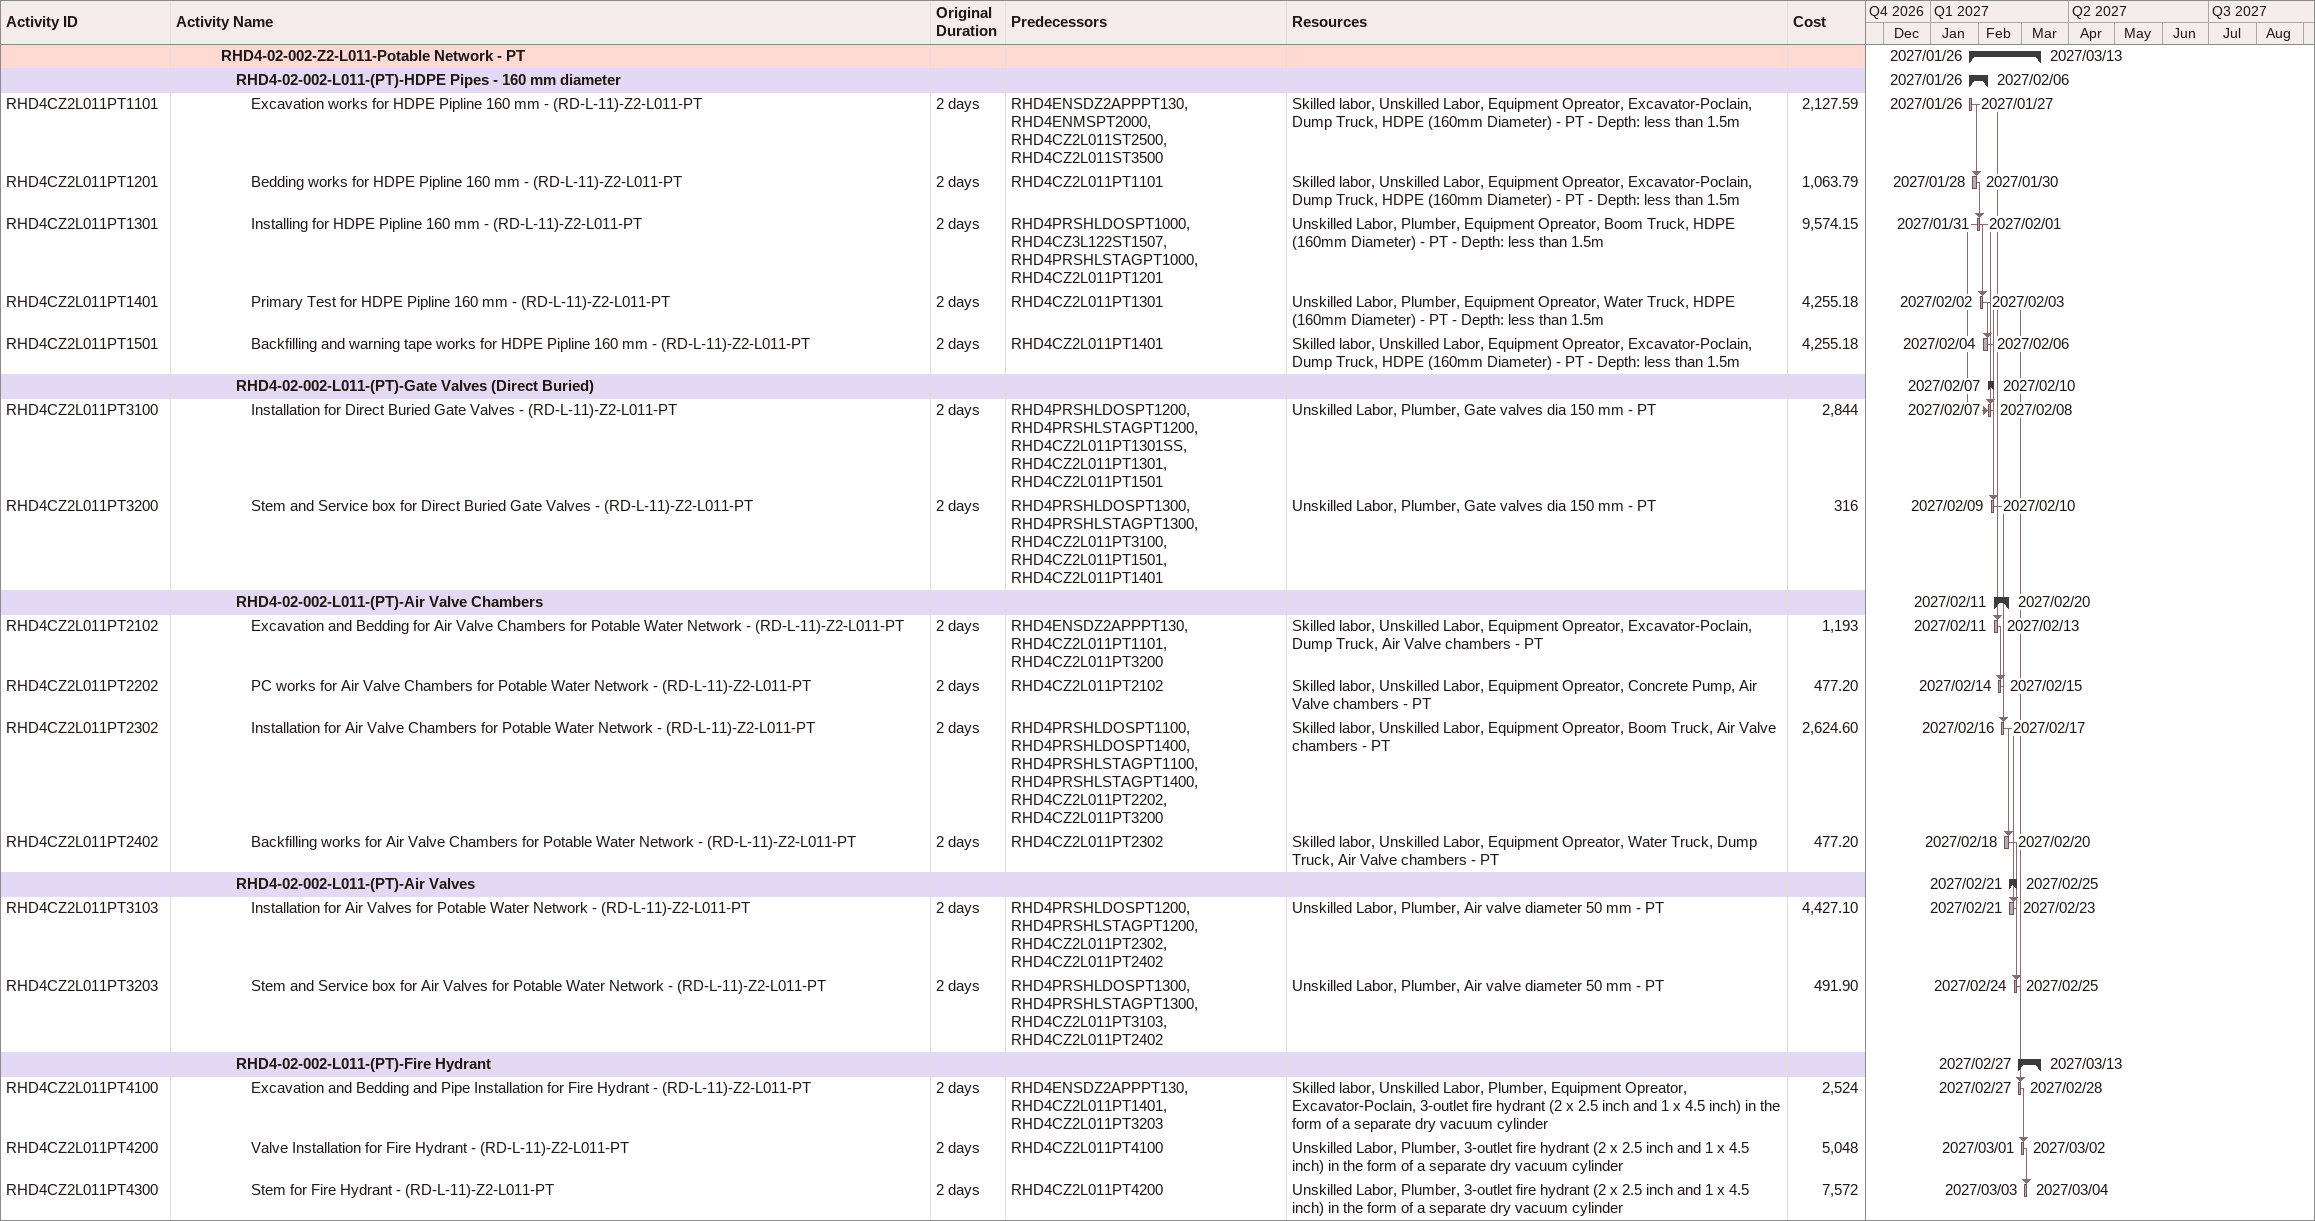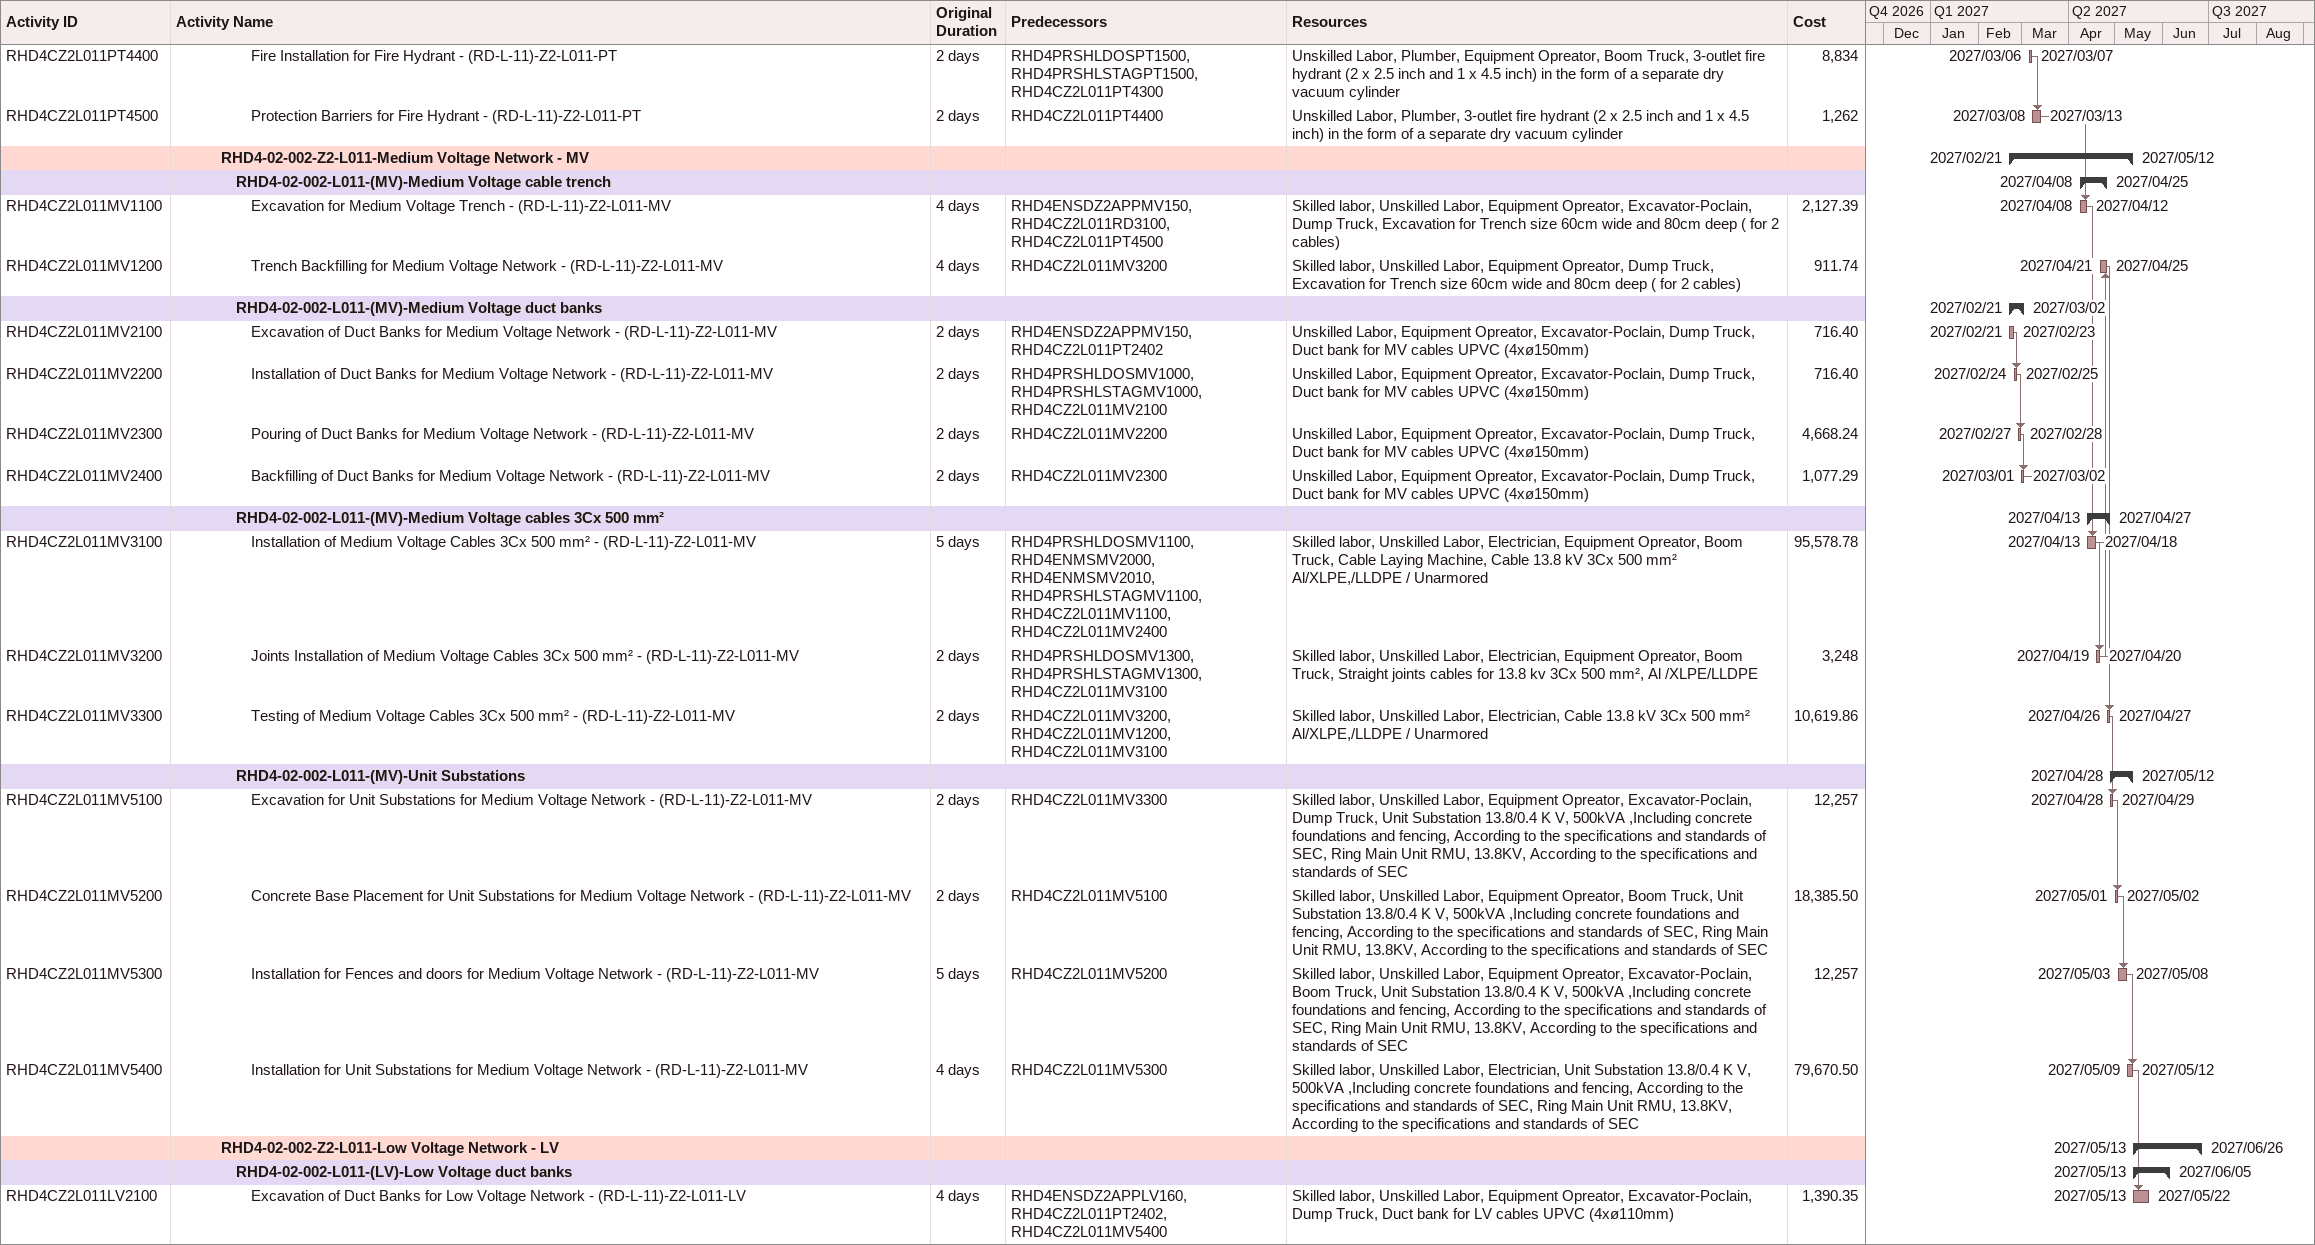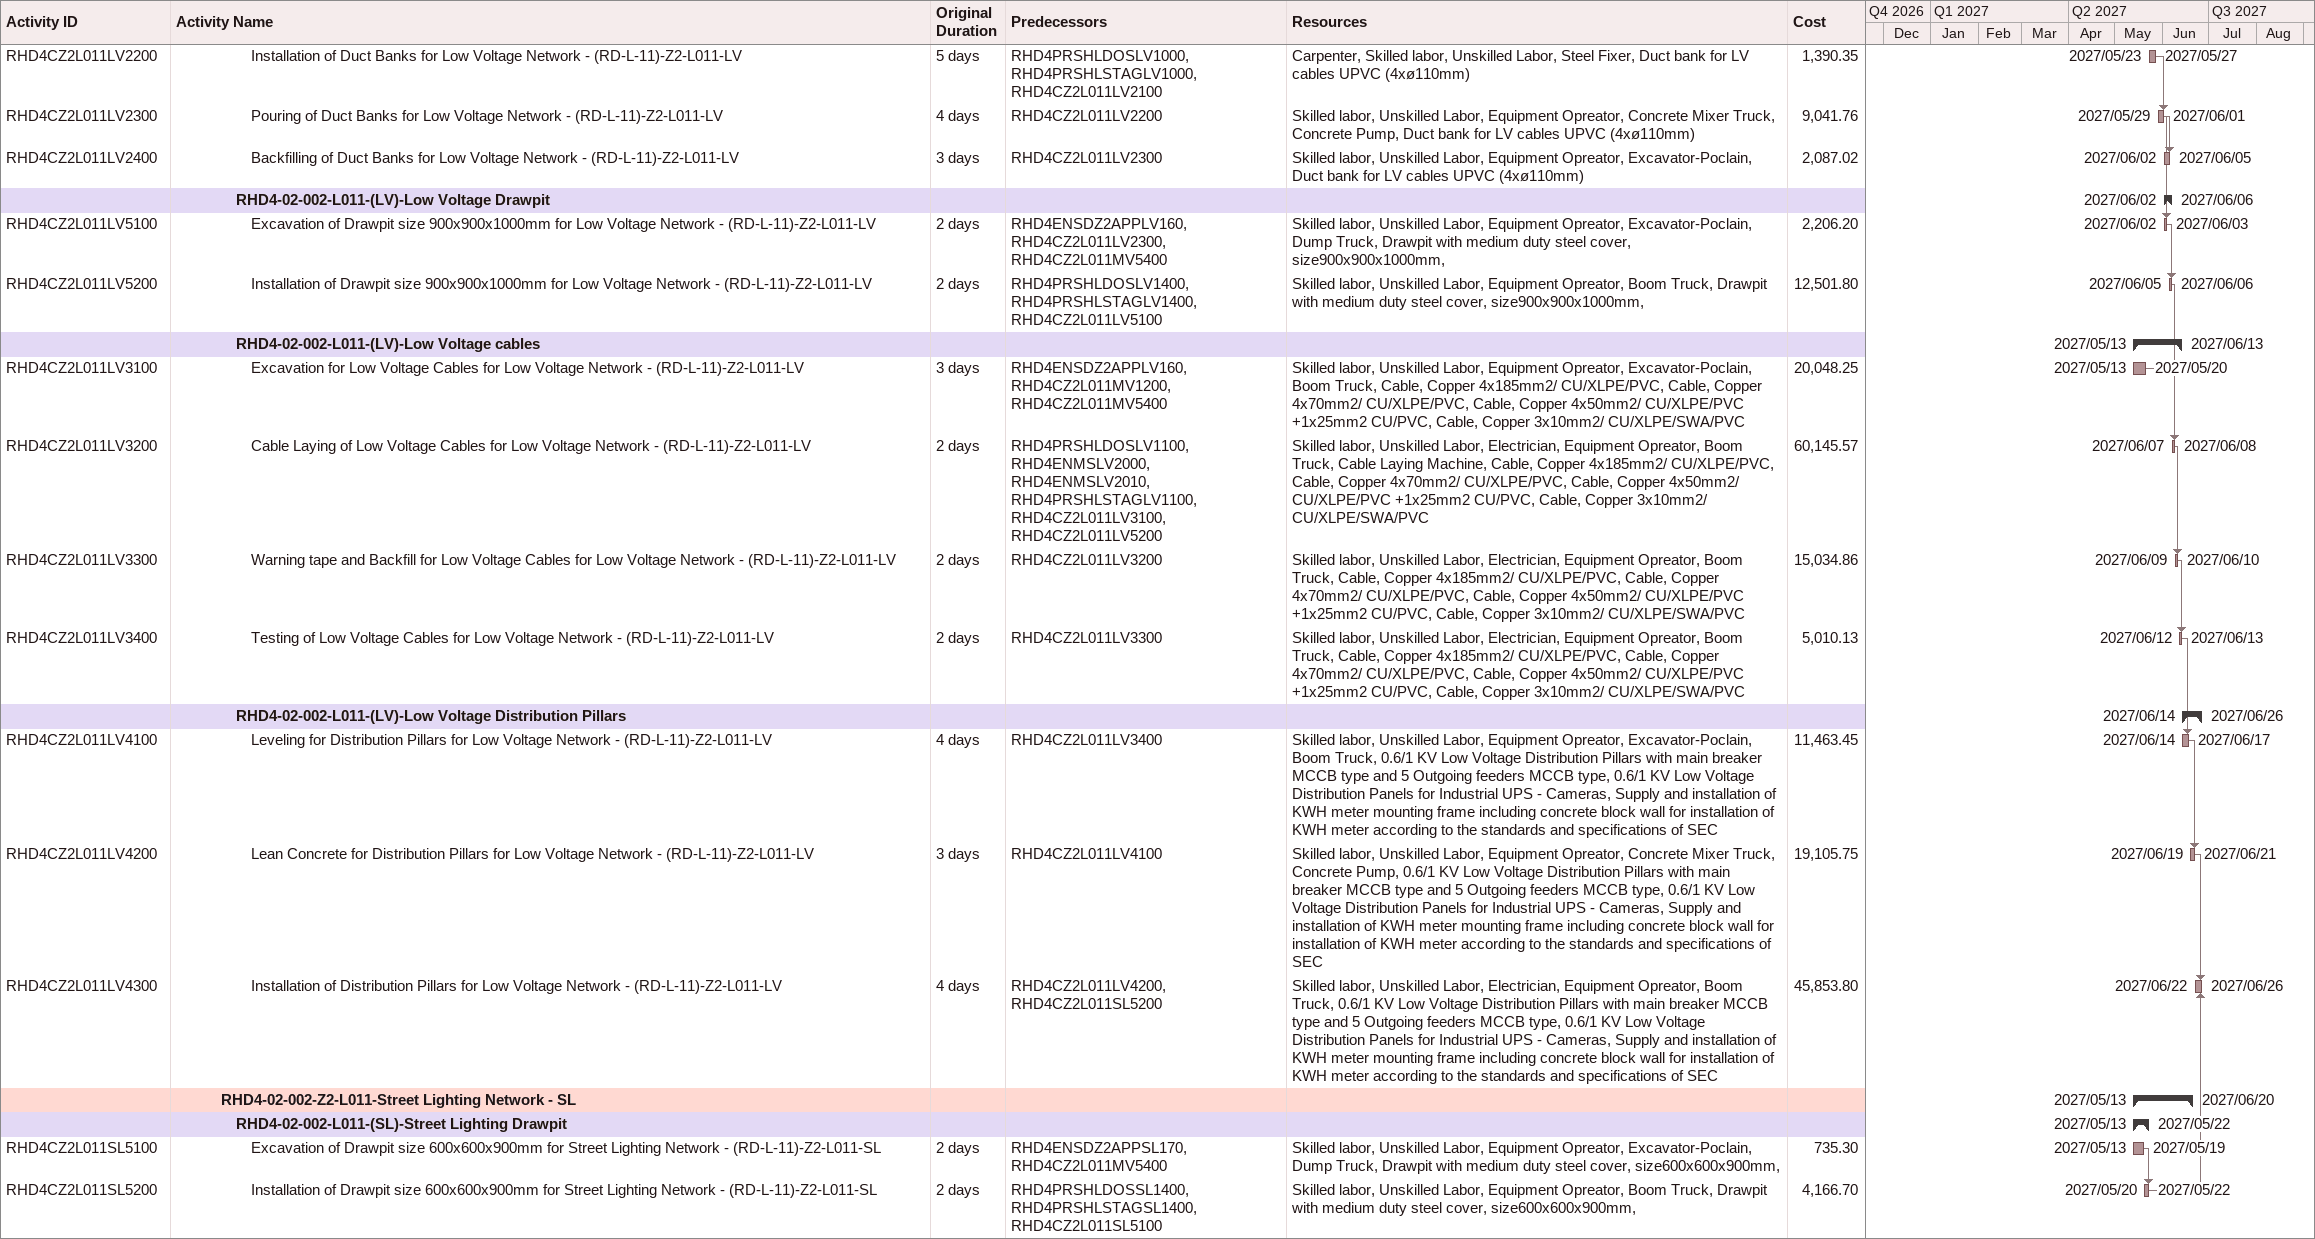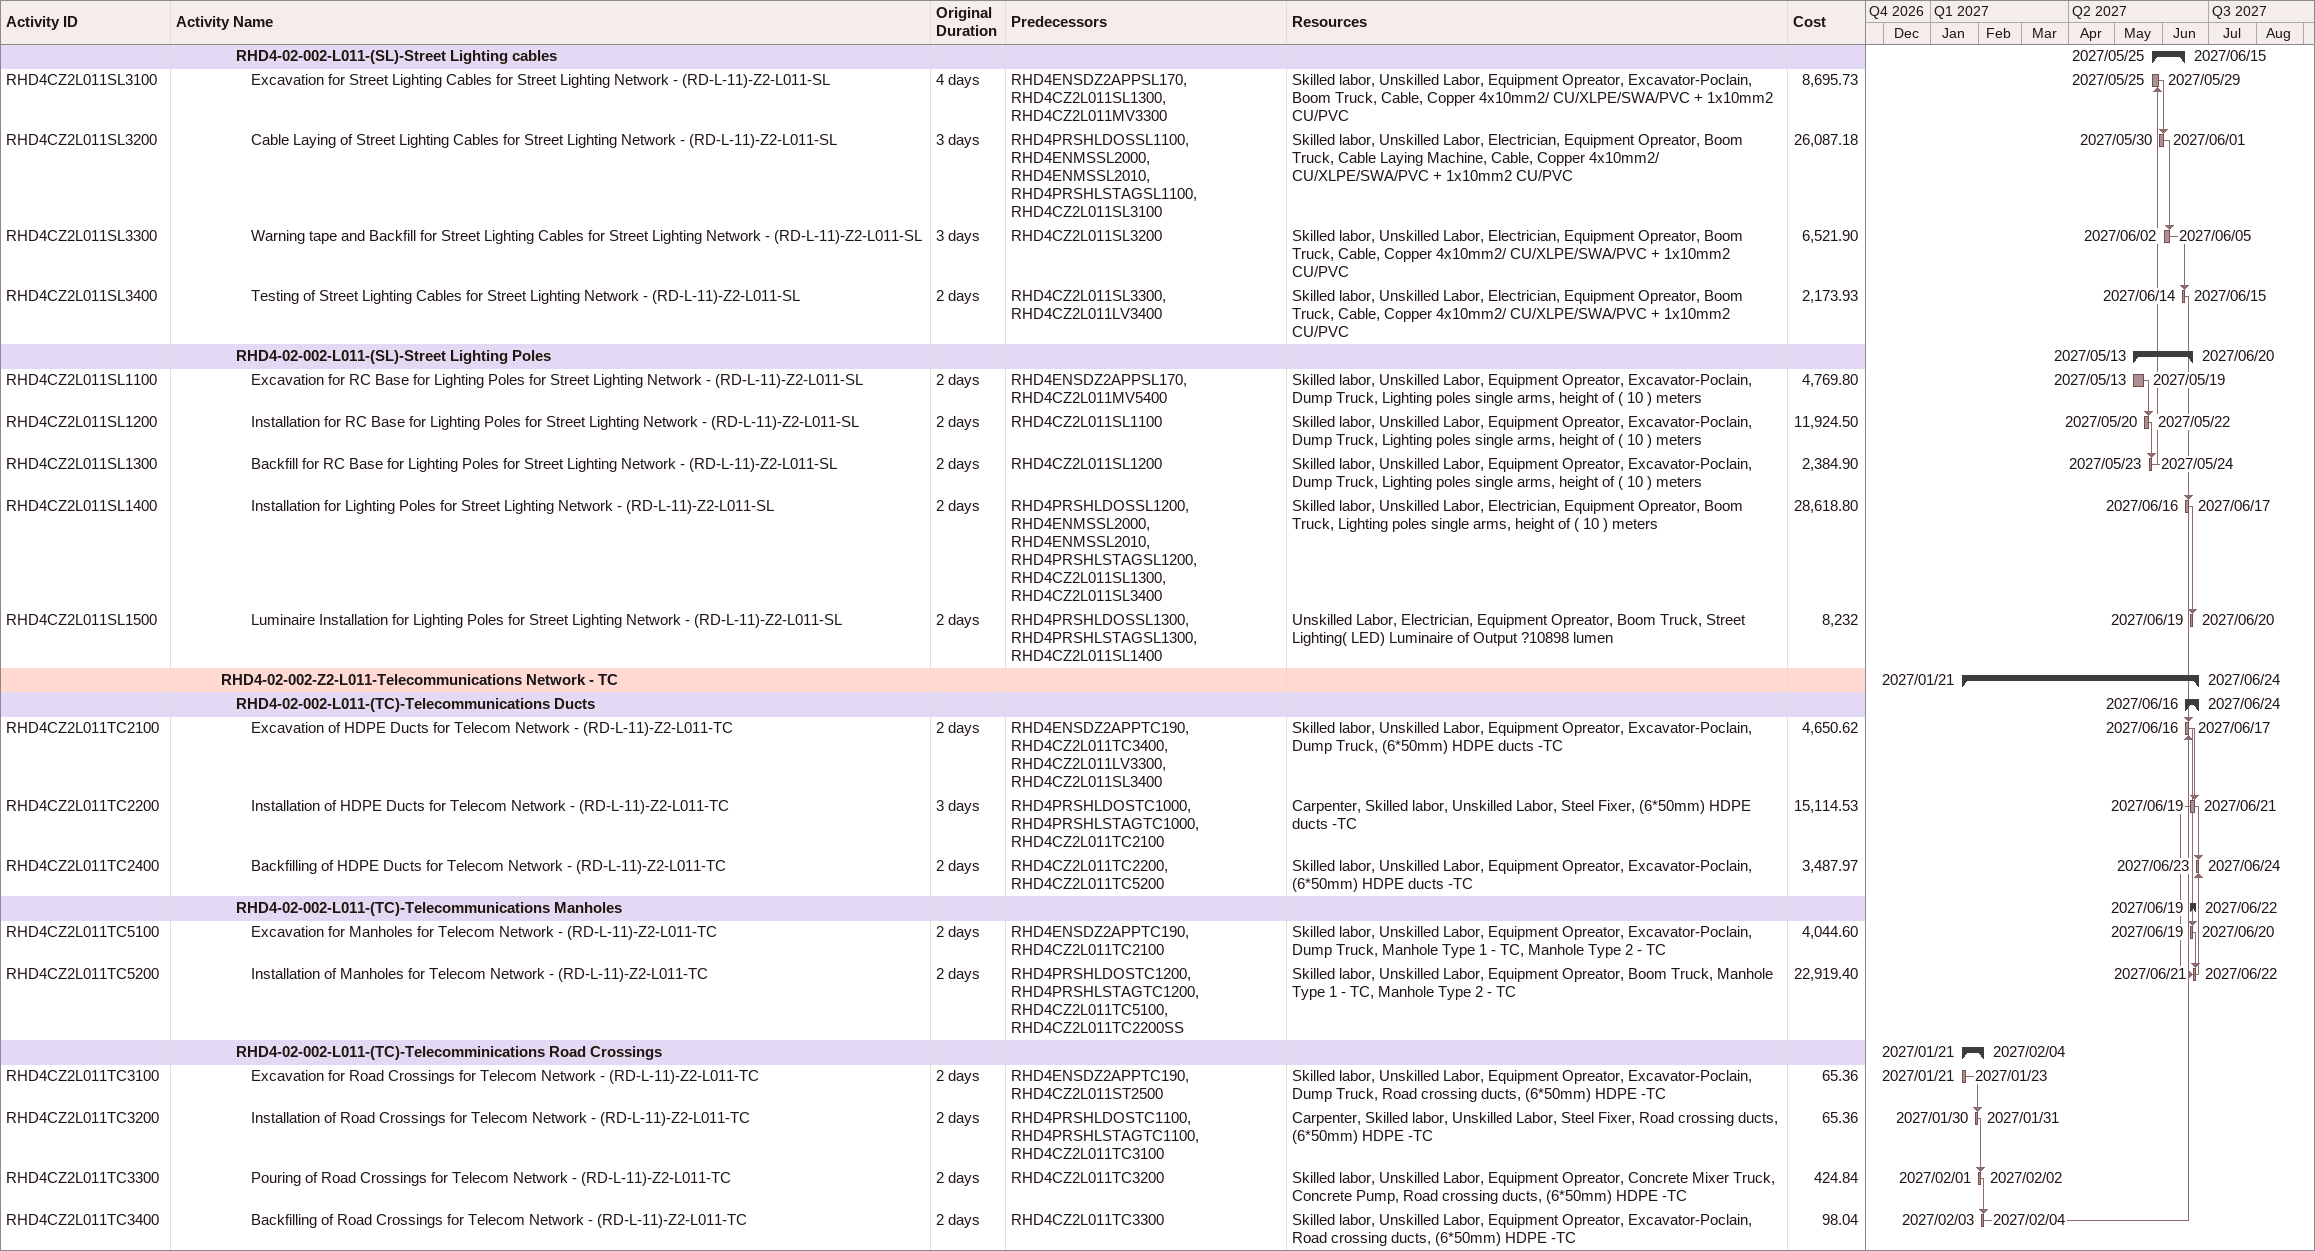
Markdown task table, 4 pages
| ID | Level | Task | Original duration | Start | Finish | Predecessors | Resources | Cost |
|---|---|---|---|---|---|---|---|---|
|  | 4 | **RHD4-02-002-Z2-L011-Potable Network - PT** |  | 2027-01-26 | 2027-03-13 |  |  |  |
|  | 5 | **RHD4-02-002-L011-(PT)-HDPE Pipes - 160 mm diameter** |  | 2027-01-26 | 2027-02-06 |  |  |  |
| RHD4CZ2L011PT1101 | 6 | Excavation works for HDPE Pipline 160 mm - (RD-L-11)-Z2-L011-PT | 2d | 2027-01-26 | 2027-01-27 | RHD4ENSDZ2APPPT130, RHD4ENMSPT2000, RHD4CZ2L011ST2500, RHD4CZ2L011ST3500 | Skilled labor, Unskilled Labor, Equipment Opreator, Excavator-Poclain, Dump Truck, HDPE (160mm Diameter) - PT - Depth: less than 1.5m | 2127.59 |
| RHD4CZ2L011PT1201 | 6 | Bedding works for HDPE Pipline 160 mm - (RD-L-11)-Z2-L011-PT | 2d | 2027-01-28 | 2027-01-30 | RHD4CZ2L011PT1101 | Skilled labor, Unskilled Labor, Equipment Opreator, Excavator-Poclain, Dump Truck, HDPE (160mm Diameter) - PT - Depth: less than 1.5m | 1063.79 |
| RHD4CZ2L011PT1301 | 6 | Installing for HDPE Pipline 160 mm - (RD-L-11)-Z2-L011-PT | 2d | 2027-01-31 | 2027-02-01 | RHD4PRSHLDOSPT1000, RHD4CZ3L122ST1507, RHD4PRSHLSTAGPT1000, RHD4CZ2L011PT1201 | Unskilled Labor, Plumber, Equipment Opreator, Boom Truck, HDPE (160mm Diameter) - PT - Depth: less than 1.5m | 9574.15 |
| RHD4CZ2L011PT1401 | 6 | Primary Test for HDPE Pipline 160 mm - (RD-L-11)-Z2-L011-PT | 2d | 2027-02-02 | 2027-02-03 | RHD4CZ2L011PT1301 | Unskilled Labor, Plumber, Equipment Opreator, Water Truck, HDPE (160mm Diameter) - PT - Depth: less than 1.5m | 4255.18 |
| RHD4CZ2L011PT1501 | 6 | Backfilling and warning tape works for HDPE Pipline 160 mm - (RD-L-11)-Z2-L011-PT | 2d | 2027-02-04 | 2027-02-06 | RHD4CZ2L011PT1401 | Skilled labor, Unskilled Labor, Equipment Opreator, Excavator-Poclain, Dump Truck, HDPE (160mm Diameter) - PT - Depth: less than 1.5m | 4255.18 |
|  | 5 | **RHD4-02-002-L011-(PT)-Gate Valves (Direct Buried)** |  | 2027-02-07 | 2027-02-10 |  |  |  |
| RHD4CZ2L011PT3100 | 6 | Installation for Direct Buried Gate Valves - (RD-L-11)-Z2-L011-PT | 2d | 2027-02-07 | 2027-02-08 | RHD4PRSHLDOSPT1200, RHD4PRSHLSTAGPT1200, RHD4CZ2L011PT1301SS, RHD4CZ2L011PT1301, RHD4CZ2L011PT1501 | Unskilled Labor, Plumber, Gate valves dia 150 mm - PT | 2844 |
| RHD4CZ2L011PT3200 | 6 | Stem and Service box for Direct Buried Gate Valves - (RD-L-11)-Z2-L011-PT | 2d | 2027-02-09 | 2027-02-10 | RHD4PRSHLDOSPT1300, RHD4PRSHLSTAGPT1300, RHD4CZ2L011PT3100, RHD4CZ2L011PT1501, RHD4CZ2L011PT1401 | Unskilled Labor, Plumber, Gate valves dia 150 mm - PT | 316 |
|  | 5 | **RHD4-02-002-L011-(PT)-Air Valve Chambers** |  | 2027-02-11 | 2027-02-20 |  |  |  |
| RHD4CZ2L011PT2102 | 6 | Excavation and Bedding for Air Valve Chambers for Potable Water Network - (RD-L-11)-Z2-L011-PT | 2d | 2027-02-11 | 2027-02-13 | RHD4ENSDZ2APPPT130, RHD4CZ2L011PT1101, RHD4CZ2L011PT3200 | Skilled labor, Unskilled Labor, Equipment Opreator, Excavator-Poclain, Dump Truck, Air Valve chambers - PT | 1193 |
| RHD4CZ2L011PT2202 | 6 | PC works for Air Valve Chambers for Potable Water Network - (RD-L-11)-Z2-L011-PT | 2d | 2027-02-14 | 2027-02-15 | RHD4CZ2L011PT2102 | Skilled labor, Unskilled Labor, Equipment Opreator, Concrete Pump, Air Valve chambers - PT | 477.20 |
| RHD4CZ2L011PT2302 | 6 | Installation for Air Valve Chambers for Potable Water Network - (RD-L-11)-Z2-L011-PT | 2d | 2027-02-16 | 2027-02-17 | RHD4PRSHLDOSPT1100, RHD4PRSHLDOSPT1400, RHD4PRSHLSTAGPT1100, RHD4PRSHLSTAGPT1400, RHD4CZ2L011PT2202, RHD4CZ2L011PT3200 | Skilled labor, Unskilled Labor, Equipment Opreator, Boom Truck, Air Valve chambers - PT | 2624.60 |
| RHD4CZ2L011PT2402 | 6 | Backfilling works for Air Valve Chambers for Potable Water Network - (RD-L-11)-Z2-L011-PT | 2d | 2027-02-18 | 2027-02-20 | RHD4CZ2L011PT2302 | Skilled labor, Unskilled Labor, Equipment Opreator, Water Truck, Dump Truck, Air Valve chambers - PT | 477.20 |
|  | 5 | **RHD4-02-002-L011-(PT)-Air Valves** |  | 2027-02-21 | 2027-02-25 |  |  |  |
| RHD4CZ2L011PT3103 | 6 | Installation for Air Valves for Potable Water Network - (RD-L-11)-Z2-L011-PT | 2d | 2027-02-21 | 2027-02-23 | RHD4PRSHLDOSPT1200, RHD4PRSHLSTAGPT1200, RHD4CZ2L011PT2302, RHD4CZ2L011PT2402 | Unskilled Labor, Plumber, Air valve diameter 50 mm - PT | 4427.10 |
| RHD4CZ2L011PT3203 | 6 | Stem and Service box for Air Valves for Potable Water Network - (RD-L-11)-Z2-L011-PT | 2d | 2027-02-24 | 2027-02-25 | RHD4PRSHLDOSPT1300, RHD4PRSHLSTAGPT1300, RHD4CZ2L011PT3103, RHD4CZ2L011PT2402 | Unskilled Labor, Plumber, Air valve diameter 50 mm - PT | 491.90 |
|  | 5 | **RHD4-02-002-L011-(PT)-Fire Hydrant** |  | 2027-02-27 | 2027-03-13 |  |  |  |
| RHD4CZ2L011PT4100 | 6 | Excavation and Bedding and Pipe Installation for Fire Hydrant - (RD-L-11)-Z2-L011-PT | 2d | 2027-02-27 | 2027-02-28 | RHD4ENSDZ2APPPT130, RHD4CZ2L011PT1401, RHD4CZ2L011PT3203 | Skilled labor, Unskilled Labor, Plumber, Equipment Opreator, Excavator-Poclain, 3-outlet fire hydrant (2 x 2.5 inch and 1 x 4.5 inch) in the form of a separate dry vacuum cylinder | 2524 |
| RHD4CZ2L011PT4200 | 6 | Valve Installation for Fire Hydrant - (RD-L-11)-Z2-L011-PT | 2d | 2027-03-01 | 2027-03-02 | RHD4CZ2L011PT4100 | Unskilled Labor, Plumber, 3-outlet fire hydrant (2 x 2.5 inch and 1 x 4.5 inch) in the form of a separate dry vacuum cylinder | 5048 |
| RHD4CZ2L011PT4300 | 6 | Stem for Fire Hydrant - (RD-L-11)-Z2-L011-PT | 2d | 2027-03-03 | 2027-03-04 | RHD4CZ2L011PT4200 | Unskilled Labor, Plumber, 3-outlet fire hydrant (2 x 2.5 inch and 1 x 4.5 inch) in the form of a separate dry vacuum cylinder | 7572 |
| RHD4CZ2L011PT4400 | 6 | Fire Installation for Fire Hydrant - (RD-L-11)-Z2-L011-PT | 2d | 2027-03-06 | 2027-03-07 | RHD4PRSHLDOSPT1500, RHD4PRSHLSTAGPT1500, RHD4CZ2L011PT4300 | Unskilled Labor, Plumber, Equipment Opreator, Boom Truck, 3-outlet fire hydrant (2 x 2.5 inch and 1 x 4.5 inch) in the form of a separate dry vacuum cylinder | 8834 |
| RHD4CZ2L011PT4500 | 6 | Protection Barriers for Fire Hydrant - (RD-L-11)-Z2-L011-PT | 2d | 2027-03-08 | 2027-03-13 | RHD4CZ2L011PT4400 | Unskilled Labor, Plumber, 3-outlet fire hydrant (2 x 2.5 inch and 1 x 4.5 inch) in the form of a separate dry vacuum cylinder | 1262 |
|  | 4 | **RHD4-02-002-Z2-L011-Medium Voltage Network - MV** |  | 2027-02-21 | 2027-05-12 |  |  |  |
|  | 5 | **RHD4-02-002-L011-(MV)-Medium Voltage cable trench** |  | 2027-04-08 | 2027-04-25 |  |  |  |
| RHD4CZ2L011MV1100 | 6 | Excavation for Medium Voltage Trench - (RD-L-11)-Z2-L011-MV | 4d | 2027-04-08 | 2027-04-12 | RHD4ENSDZ2APPMV150, RHD4CZ2L011RD3100, RHD4CZ2L011PT4500 | Skilled labor, Unskilled Labor, Equipment Opreator, Excavator-Poclain, Dump Truck, Excavation for Trench size 60cm wide and 80cm deep ( for 2 cables) | 2127.39 |
| RHD4CZ2L011MV1200 | 6 | Trench Backfilling for Medium Voltage Network - (RD-L-11)-Z2-L011-MV | 4d | 2027-04-21 | 2027-04-25 | RHD4CZ2L011MV3200 | Skilled labor, Unskilled Labor, Equipment Opreator, Dump Truck, Excavation for Trench size 60cm wide and 80cm deep ( for 2 cables) | 911.74 |
|  | 5 | **RHD4-02-002-L011-(MV)-Medium Voltage duct banks** |  | 2027-02-21 | 2027-03-02 |  |  |  |
| RHD4CZ2L011MV2100 | 6 | Excavation of Duct Banks for Medium Voltage Network - (RD-L-11)-Z2-L011-MV | 2d | 2027-02-21 | 2027-02-23 | RHD4ENSDZ2APPMV150, RHD4CZ2L011PT2402 | Unskilled Labor, Equipment Opreator, Excavator-Poclain, Dump Truck, Duct bank for MV cables UPVC (4xø150mm) | 716.40 |
| RHD4CZ2L011MV2200 | 6 | Installation of Duct Banks for Medium Voltage Network - (RD-L-11)-Z2-L011-MV | 2d | 2027-02-24 | 2027-02-25 | RHD4PRSHLDOSMV1000, RHD4PRSHLSTAGMV1000, RHD4CZ2L011MV2100 | Unskilled Labor, Equipment Opreator, Excavator-Poclain, Dump Truck, Duct bank for MV cables UPVC (4xø150mm) | 716.40 |
| RHD4CZ2L011MV2300 | 6 | Pouring of Duct Banks for Medium Voltage Network - (RD-L-11)-Z2-L011-MV | 2d | 2027-02-27 | 2027-02-28 | RHD4CZ2L011MV2200 | Unskilled Labor, Equipment Opreator, Excavator-Poclain, Dump Truck, Duct bank for MV cables UPVC (4xø150mm) | 4668.24 |
| RHD4CZ2L011MV2400 | 6 | Backfilling of Duct Banks for Medium Voltage Network - (RD-L-11)-Z2-L011-MV | 2d | 2027-03-01 | 2027-03-02 | RHD4CZ2L011MV2300 | Unskilled Labor, Equipment Opreator, Excavator-Poclain, Dump Truck, Duct bank for MV cables UPVC (4xø150mm) | 1077.29 |
|  | 5 | **RHD4-02-002-L011-(MV)-Medium Voltage cables 3Cx 500 mm²** |  | 2027-04-13 | 2027-04-27 |  |  |  |
| RHD4CZ2L011MV3100 | 6 | Installation of Medium Voltage Cables 3Cx 500 mm² - (RD-L-11)-Z2-L011-MV | 5d | 2027-04-13 | 2027-04-18 | RHD4PRSHLDOSMV1100, RHD4ENMSMV2000, RHD4ENMSMV2010, RHD4PRSHLSTAGMV1100, RHD4CZ2L011MV1100, RHD4CZ2L011MV2400 | Skilled labor, Unskilled Labor, Electrician, Equipment Opreator, Boom Truck, Cable Laying Machine, Cable 13.8 kV 3Cx 500 mm² Al/XLPE,/LLDPE / Unarmored | 95578.78 |
| RHD4CZ2L011MV3200 | 6 | Joints Installation of Medium Voltage Cables 3Cx 500 mm² - (RD-L-11)-Z2-L011-MV | 2d | 2027-04-19 | 2027-04-20 | RHD4PRSHLDOSMV1300, RHD4PRSHLSTAGMV1300, RHD4CZ2L011MV3100 | Skilled labor, Unskilled Labor, Electrician, Equipment Opreator, Boom Truck, Straight joints cables for 13.8 kv 3Cx 500 mm², Al /XLPE/LLDPE | 3248 |
| RHD4CZ2L011MV3300 | 6 | Testing of Medium Voltage Cables 3Cx 500 mm² - (RD-L-11)-Z2-L011-MV | 2d | 2027-04-26 | 2027-04-27 | RHD4CZ2L011MV3200, RHD4CZ2L011MV1200, RHD4CZ2L011MV3100 | Skilled labor, Unskilled Labor, Electrician, Cable 13.8 kV 3Cx 500 mm² Al/XLPE,/LLDPE / Unarmored | 10619.86 |
|  | 5 | **RHD4-02-002-L011-(MV)-Unit Substations** |  | 2027-04-28 | 2027-05-12 |  |  |  |
| RHD4CZ2L011MV5100 | 6 | Excavation for Unit Substations for Medium Voltage Network - (RD-L-11)-Z2-L011-MV | 2d | 2027-04-28 | 2027-04-29 | RHD4CZ2L011MV3300 | Skilled labor, Unskilled Labor, Equipment Opreator, Excavator-Poclain, Dump Truck, Unit Substation 13.8/0.4 K V, 500kVA ,Including concrete foundations and fencing, According to the specifications and standards of SEC, Ring Main Unit RMU, 13.8KV, According to the specifications and standards of SEC | 12257 |
| RHD4CZ2L011MV5200 | 6 | Concrete Base Placement for Unit Substations for Medium Voltage Network - (RD-L-11)-Z2-L011-MV | 2d | 2027-05-01 | 2027-05-02 | RHD4CZ2L011MV5100 | Skilled labor, Unskilled Labor, Equipment Opreator, Boom Truck, Unit Substation 13.8/0.4 K V, 500kVA ,Including concrete foundations and fencing, According to the specifications and standards of SEC, Ring Main Unit RMU, 13.8KV, According to the specifications and standards of SEC | 18385.50 |
| RHD4CZ2L011MV5300 | 6 | Installation for Fences and doors for Medium Voltage Network - (RD-L-11)-Z2-L011-MV | 5d | 2027-05-03 | 2027-05-08 | RHD4CZ2L011MV5200 | Skilled labor, Unskilled Labor, Equipment Opreator, Excavator-Poclain, Boom Truck, Unit Substation 13.8/0.4 K V, 500kVA ,Including concrete foundations and fencing, According to the specifications and standards of SEC, Ring Main Unit RMU, 13.8KV, According to the specifications and standards of SEC | 12257 |
| RHD4CZ2L011MV5400 | 6 | Installation for Unit Substations for Medium Voltage Network - (RD-L-11)-Z2-L011-MV | 4d | 2027-05-09 | 2027-05-12 | RHD4CZ2L011MV5300 | Skilled labor, Unskilled Labor, Electrician, Unit Substation 13.8/0.4 K V, 500kVA ,Including concrete foundations and fencing, According to the specifications and standards of SEC, Ring Main Unit RMU, 13.8KV, According to the specifications and standards of SEC | 79670.50 |
|  | 4 | **RHD4-02-002-Z2-L011-Low Voltage Network - LV** |  | 2027-05-13 | 2027-06-26 |  |  |  |
|  | 5 | **RHD4-02-002-L011-(LV)-Low Voltage duct banks** |  | 2027-05-13 | 2027-06-05 |  |  |  |
| RHD4CZ2L011LV2100 | 6 | Excavation of Duct Banks for Low Voltage Network - (RD-L-11)-Z2-L011-LV | 4d | 2027-05-13 | 2027-05-22 | RHD4ENSDZ2APPLV160, RHD4CZ2L011PT2402, RHD4CZ2L011MV5400 | Skilled labor, Unskilled Labor, Equipment Opreator, Excavator-Poclain, Dump Truck, Duct bank for LV cables UPVC (4xø110mm) | 1390.35 |
| RHD4CZ2L011LV2200 | 6 | Installation of Duct Banks for Low Voltage Network - (RD-L-11)-Z2-L011-LV | 5d | 2027-05-23 | 2027-05-27 | RHD4PRSHLDOSLV1000, RHD4PRSHLSTAGLV1000, RHD4CZ2L011LV2100 | Carpenter, Skilled labor, Unskilled Labor, Steel Fixer, Duct bank for LV cables UPVC (4xø110mm) | 1390.35 |
| RHD4CZ2L011LV2300 | 6 | Pouring of Duct Banks for Low Voltage Network - (RD-L-11)-Z2-L011-LV | 4d | 2027-05-29 | 2027-06-01 | RHD4CZ2L011LV2200 | Skilled labor, Unskilled Labor, Equipment Opreator, Concrete Mixer Truck, Concrete Pump, Duct bank for LV cables UPVC (4xø110mm) | 9041.76 |
| RHD4CZ2L011LV2400 | 6 | Backfilling of Duct Banks for Low Voltage Network - (RD-L-11)-Z2-L011-LV | 3d | 2027-06-02 | 2027-06-05 | RHD4CZ2L011LV2300 | Skilled labor, Unskilled Labor, Equipment Opreator, Excavator-Poclain, Duct bank for LV cables UPVC (4xø110mm) | 2087.02 |
|  | 5 | **RHD4-02-002-L011-(LV)-Low Voltage Drawpit** |  | 2027-06-02 | 2027-06-06 |  |  |  |
| RHD4CZ2L011LV5100 | 6 | Excavation of Drawpit size 900x900x1000mm for Low Voltage Network - (RD-L-11)-Z2-L011-LV | 2d | 2027-06-02 | 2027-06-03 | RHD4ENSDZ2APPLV160, RHD4CZ2L011LV2300, RHD4CZ2L011MV5400 | Skilled labor, Unskilled Labor, Equipment Opreator, Excavator-Poclain, Dump Truck, Drawpit with medium duty steel cover, size900x900x1000mm, | 2206.20 |
| RHD4CZ2L011LV5200 | 6 | Installation of Drawpit size 900x900x1000mm for Low Voltage Network - (RD-L-11)-Z2-L011-LV | 2d | 2027-06-05 | 2027-06-06 | RHD4PRSHLDOSLV1400, RHD4PRSHLSTAGLV1400, RHD4CZ2L011LV5100 | Skilled labor, Unskilled Labor, Equipment Opreator, Boom Truck, Drawpit with medium duty steel cover, size900x900x1000mm, | 12501.80 |
|  | 5 | **RHD4-02-002-L011-(LV)-Low Voltage cables** |  | 2027-05-13 | 2027-06-13 |  |  |  |
| RHD4CZ2L011LV3100 | 6 | Excavation for Low Voltage Cables for Low Voltage Network - (RD-L-11)-Z2-L011-LV | 3d | 2027-05-13 | 2027-05-20 | RHD4ENSDZ2APPLV160, RHD4CZ2L011MV1200, RHD4CZ2L011MV5400 | Skilled labor, Unskilled Labor, Equipment Opreator, Excavator-Poclain, Boom Truck, Cable, Copper 4x185mm2/ CU/XLPE/PVC, Cable, Copper 4x70mm2/ CU/XLPE/PVC, Cable, Copper 4x50mm2/ CU/XLPE/PVC +1x25mm2 CU/PVC, Cable, Copper 3x10mm2/ CU/XLPE/SWA/PVC | 20048.25 |
| RHD4CZ2L011LV3200 | 6 | Cable Laying of Low Voltage Cables for Low Voltage Network - (RD-L-11)-Z2-L011-LV | 2d | 2027-06-07 | 2027-06-08 | RHD4PRSHLDOSLV1100, RHD4ENMSLV2000, RHD4ENMSLV2010, RHD4PRSHLSTAGLV1100, RHD4CZ2L011LV3100, RHD4CZ2L011LV5200 | Skilled labor, Unskilled Labor, Electrician, Equipment Opreator, Boom Truck, Cable Laying Machine, Cable, Copper 4x185mm2/ CU/XLPE/PVC, Cable, Copper 4x70mm2/ CU/XLPE/PVC, Cable, Copper 4x50mm2/ CU/XLPE/PVC +1x25mm2 CU/PVC, Cable, Copper 3x10mm2/ CU/XLPE/SWA/PVC | 60145.57 |
| RHD4CZ2L011LV3300 | 6 | Warning tape and Backfill for Low Voltage Cables for Low Voltage Network - (RD-L-11)-Z2-L011-LV | 2d | 2027-06-09 | 2027-06-10 | RHD4CZ2L011LV3200 | Skilled labor, Unskilled Labor, Electrician, Equipment Opreator, Boom Truck, Cable, Copper 4x185mm2/ CU/XLPE/PVC, Cable, Copper 4x70mm2/ CU/XLPE/PVC, Cable, Copper 4x50mm2/ CU/XLPE/PVC +1x25mm2 CU/PVC, Cable, Copper 3x10mm2/ CU/XLPE/SWA/PVC | 15034.86 |
| RHD4CZ2L011LV3400 | 6 | Testing of Low Voltage Cables for Low Voltage Network - (RD-L-11)-Z2-L011-LV | 2d | 2027-06-12 | 2027-06-13 | RHD4CZ2L011LV3300 | Skilled labor, Unskilled Labor, Electrician, Equipment Opreator, Boom Truck, Cable, Copper 4x185mm2/ CU/XLPE/PVC, Cable, Copper 4x70mm2/ CU/XLPE/PVC, Cable, Copper 4x50mm2/ CU/XLPE/PVC +1x25mm2 CU/PVC, Cable, Copper 3x10mm2/ CU/XLPE/SWA/PVC | 5010.13 |
|  | 5 | **RHD4-02-002-L011-(LV)-Low Voltage Distribution Pillars** |  | 2027-06-14 | 2027-06-26 |  |  |  |
| RHD4CZ2L011LV4100 | 6 | Leveling for Distribution Pillars for Low Voltage Network - (RD-L-11)-Z2-L011-LV | 4d | 2027-06-14 | 2027-06-17 | RHD4CZ2L011LV3400 | Skilled labor, Unskilled Labor, Equipment Opreator, Excavator-Poclain, Boom Truck, 0.6/1 KV Low Voltage Distribution Pillars with main breaker MCCB type and 5 Outgoing feeders MCCB type, 0.6/1 KV Low Voltage Distribution Panels for Industrial UPS - Cameras, Supply and installation of KWH meter mounting frame including concrete block wall for installation of KWH meter according to the standards and specifications of SEC | 11463.45 |
| RHD4CZ2L011LV4200 | 6 | Lean Concrete for Distribution Pillars for Low Voltage Network - (RD-L-11)-Z2-L011-LV | 3d | 2027-06-19 | 2027-06-21 | RHD4CZ2L011LV4100 | Skilled labor, Unskilled Labor, Equipment Opreator, Concrete Mixer Truck, Concrete Pump, 0.6/1 KV Low Voltage Distribution Pillars with main breaker MCCB type and 5 Outgoing feeders MCCB type, 0.6/1 KV Low Voltage Distribution Panels for Industrial UPS - Cameras, Supply and installation of KWH meter mounting frame including concrete block wall for installation of KWH meter according to the standards and specifications of SEC | 19105.75 |
| RHD4CZ2L011LV4300 | 6 | Installation of Distribution Pillars for Low Voltage Network - (RD-L-11)-Z2-L011-LV | 4d | 2027-06-22 | 2027-06-26 | RHD4CZ2L011LV4200, RHD4CZ2L011SL5200 | Skilled labor, Unskilled Labor, Electrician, Equipment Opreator, Boom Truck, 0.6/1 KV Low Voltage Distribution Pillars with main breaker MCCB type and 5 Outgoing feeders MCCB type, 0.6/1 KV Low Voltage Distribution Panels for Industrial UPS - Cameras, Supply and installation of KWH meter mounting frame including concrete block wall for installation of KWH meter according to the standards and specifications of SEC | 45853.80 |
|  | 4 | **RHD4-02-002-Z2-L011-Street Lighting Network - SL** |  | 2027-05-13 | 2027-06-20 |  |  |  |
|  | 5 | **RHD4-02-002-L011-(SL)-Street Lighting Drawpit** |  | 2027-05-13 | 2027-05-22 |  |  |  |
| RHD4CZ2L011SL5100 | 6 | Excavation of Drawpit size 600x600x900mm for Street Lighting Network - (RD-L-11)-Z2-L011-SL | 2d | 2027-05-13 | 2027-05-19 | RHD4ENSDZ2APPSL170, RHD4CZ2L011MV5400 | Skilled labor, Unskilled Labor, Equipment Opreator, Excavator-Poclain, Dump Truck, Drawpit with medium duty steel cover, size600x600x900mm, | 735.30 |
| RHD4CZ2L011SL5200 | 6 | Installation of Drawpit size 600x600x900mm for Street Lighting Network - (RD-L-11)-Z2-L011-SL | 2d | 2027-05-20 | 2027-05-22 | RHD4PRSHLDOSSL1400, RHD4PRSHLSTAGSL1400, RHD4CZ2L011SL5100 | Skilled labor, Unskilled Labor, Equipment Opreator, Boom Truck, Drawpit with medium duty steel cover, size600x600x900mm, | 4166.70 |
|  | 5 | **RHD4-02-002-L011-(SL)-Street Lighting cables** |  | 2027-05-25 | 2027-06-15 |  |  |  |
| RHD4CZ2L011SL3100 | 6 | Excavation for Street Lighting Cables for Street Lighting Network - (RD-L-11)-Z2-L011-SL | 4d | 2027-05-25 | 2027-05-29 | RHD4ENSDZ2APPSL170, RHD4CZ2L011SL1300, RHD4CZ2L011MV3300 | Skilled labor, Unskilled Labor, Equipment Opreator, Excavator-Poclain, Boom Truck, Cable, Copper 4x10mm2/ CU/XLPE/SWA/PVC + 1x10mm2 CU/PVC | 8695.73 |
| RHD4CZ2L011SL3200 | 6 | Cable Laying of Street Lighting Cables for Street Lighting Network - (RD-L-11)-Z2-L011-SL | 3d | 2027-05-30 | 2027-06-01 | RHD4PRSHLDOSSL1100, RHD4ENMSSL2000, RHD4ENMSSL2010, RHD4PRSHLSTAGSL1100, RHD4CZ2L011SL3100 | Skilled labor, Unskilled Labor, Electrician, Equipment Opreator, Boom Truck, Cable Laying Machine, Cable, Copper 4x10mm2/ CU/XLPE/SWA/PVC + 1x10mm2 CU/PVC | 26087.18 |
| RHD4CZ2L011SL3300 | 6 | Warning tape and Backfill for Street Lighting Cables for Street Lighting Network - (RD-L-11)-Z2-L011-SL | 3d | 2027-06-02 | 2027-06-05 | RHD4CZ2L011SL3200 | Skilled labor, Unskilled Labor, Electrician, Equipment Opreator, Boom Truck, Cable, Copper 4x10mm2/ CU/XLPE/SWA/PVC + 1x10mm2 CU/PVC | 6521.90 |
| RHD4CZ2L011SL3400 | 6 | Testing of Street Lighting Cables for Street Lighting Network - (RD-L-11)-Z2-L011-SL | 2d | 2027-06-14 | 2027-06-15 | RHD4CZ2L011SL3300, RHD4CZ2L011LV3400 | Skilled labor, Unskilled Labor, Electrician, Equipment Opreator, Boom Truck, Cable, Copper 4x10mm2/ CU/XLPE/SWA/PVC + 1x10mm2 CU/PVC | 2173.93 |
|  | 5 | **RHD4-02-002-L011-(SL)-Street Lighting Poles** |  | 2027-05-13 | 2027-06-20 |  |  |  |
| RHD4CZ2L011SL1100 | 6 | Excavation for RC Base for Lighting Poles for Street Lighting Network - (RD-L-11)-Z2-L011-SL | 2d | 2027-05-13 | 2027-05-19 | RHD4ENSDZ2APPSL170, RHD4CZ2L011MV5400 | Skilled labor, Unskilled Labor, Equipment Opreator, Excavator-Poclain, Dump Truck, Lighting poles single arms, height of ( 10 ) meters | 4769.80 |
| RHD4CZ2L011SL1200 | 6 | Installation for RC Base for Lighting Poles for Street Lighting Network - (RD-L-11)-Z2-L011-SL | 2d | 2027-05-20 | 2027-05-22 | RHD4CZ2L011SL1100 | Skilled labor, Unskilled Labor, Equipment Opreator, Excavator-Poclain, Dump Truck, Lighting poles single arms, height of ( 10 ) meters | 11924.50 |
| RHD4CZ2L011SL1300 | 6 | Backfill for RC Base for Lighting Poles for Street Lighting Network - (RD-L-11)-Z2-L011-SL | 2d | 2027-05-23 | 2027-05-24 | RHD4CZ2L011SL1200 | Skilled labor, Unskilled Labor, Equipment Opreator, Excavator-Poclain, Dump Truck, Lighting poles single arms, height of ( 10 ) meters | 2384.90 |
| RHD4CZ2L011SL1400 | 6 | Installation for Lighting Poles for Street Lighting Network - (RD-L-11)-Z2-L011-SL | 2d | 2027-06-16 | 2027-06-17 | RHD4PRSHLDOSSL1200, RHD4ENMSSL2000, RHD4ENMSSL2010, RHD4PRSHLSTAGSL1200, RHD4CZ2L011SL1300, RHD4CZ2L011SL3400 | Skilled labor, Unskilled Labor, Electrician, Equipment Opreator, Boom Truck, Lighting poles single arms, height of ( 10 ) meters | 28618.80 |
| RHD4CZ2L011SL1500 | 6 | Luminaire Installation for Lighting Poles for Street Lighting Network - (RD-L-11)-Z2-L011-SL | 2d | 2027-06-19 | 2027-06-20 | RHD4PRSHLDOSSL1300, RHD4PRSHLSTAGSL1300, RHD4CZ2L011SL1400 | Unskilled Labor, Electrician, Equipment Opreator, Boom Truck, Street Lighting( LED) Luminaire of Output ?10898 lumen | 8232 |
|  | 4 | **RHD4-02-002-Z2-L011-Telecommunications Network - TC** |  | 2027-01-21 | 2027-06-24 |  |  |  |
|  | 5 | **RHD4-02-002-L011-(TC)-Telecommunications Ducts** |  | 2027-06-16 | 2027-06-24 |  |  |  |
| RHD4CZ2L011TC2100 | 6 | Excavation of HDPE Ducts for Telecom Network - (RD-L-11)-Z2-L011-TC | 2d | 2027-06-16 | 2027-06-17 | RHD4ENSDZ2APPTC190, RHD4CZ2L011TC3400, RHD4CZ2L011LV3300, RHD4CZ2L011SL3400 | Skilled labor, Unskilled Labor, Equipment Opreator, Excavator-Poclain, Dump Truck, (6*50mm) HDPE ducts -TC | 4650.62 |
| RHD4CZ2L011TC2200 | 6 | Installation of HDPE Ducts for Telecom Network - (RD-L-11)-Z2-L011-TC | 3d | 2027-06-19 | 2027-06-21 | RHD4PRSHLDOSTC1000, RHD4PRSHLSTAGTC1000, RHD4CZ2L011TC2100 | Carpenter, Skilled labor, Unskilled Labor, Steel Fixer, (6*50mm) HDPE ducts -TC | 15114.53 |
| RHD4CZ2L011TC2400 | 6 | Backfilling of HDPE Ducts for Telecom Network - (RD-L-11)-Z2-L011-TC | 2d | 2027-06-23 | 2027-06-24 | RHD4CZ2L011TC2200, RHD4CZ2L011TC5200 | Skilled labor, Unskilled Labor, Equipment Opreator, Excavator-Poclain, (6*50mm) HDPE ducts -TC | 3487.97 |
|  | 5 | **RHD4-02-002-L011-(TC)-Telecommunications Manholes** |  | 2027-06-19 | 2027-06-22 |  |  |  |
| RHD4CZ2L011TC5100 | 6 | Excavation for Manholes for Telecom Network - (RD-L-11)-Z2-L011-TC | 2d | 2027-06-19 | 2027-06-20 | RHD4ENSDZ2APPTC190, RHD4CZ2L011TC2100 | Skilled labor, Unskilled Labor, Equipment Opreator, Excavator-Poclain, Dump Truck, Manhole Type 1 - TC, Manhole Type 2 - TC | 4044.60 |
| RHD4CZ2L011TC5200 | 6 | Installation of Manholes for Telecom Network - (RD-L-11)-Z2-L011-TC | 2d | 2027-06-21 | 2027-06-22 | RHD4PRSHLDOSTC1200, RHD4PRSHLSTAGTC1200, RHD4CZ2L011TC5100, RHD4CZ2L011TC2200SS | Skilled labor, Unskilled Labor, Equipment Opreator, Boom Truck, Manhole Type 1 - TC, Manhole Type 2 - TC | 22919.40 |
|  | 5 | **RHD4-02-002-L011-(TC)-Telecomminications Road Crossings** |  | 2027-01-21 | 2027-02-04 |  |  |  |
| RHD4CZ2L011TC3100 | 6 | Excavation for Road Crossings for Telecom Network - (RD-L-11)-Z2-L011-TC | 2d | 2027-01-21 | 2027-01-23 | RHD4ENSDZ2APPTC190, RHD4CZ2L011ST2500 | Skilled labor, Unskilled Labor, Equipment Opreator, Excavator-Poclain, Dump Truck, Road crossing ducts, (6*50mm) HDPE -TC | 65.36 |
| RHD4CZ2L011TC3200 | 6 | Installation of Road Crossings for Telecom Network - (RD-L-11)-Z2-L011-TC | 2d | 2027-01-30 | 2027-01-31 | RHD4PRSHLDOSTC1100, RHD4PRSHLSTAGTC1100, RHD4CZ2L011TC3100 | Carpenter, Skilled labor, Unskilled Labor, Steel Fixer, Road crossing ducts, (6*50mm) HDPE -TC | 65.36 |
| RHD4CZ2L011TC3300 | 6 | Pouring of Road Crossings for Telecom Network - (RD-L-11)-Z2-L011-TC | 2d | 2027-02-01 | 2027-02-02 | RHD4CZ2L011TC3200 | Skilled labor, Unskilled Labor, Equipment Opreator, Concrete Mixer Truck, Concrete Pump, Road crossing ducts, (6*50mm) HDPE -TC | 424.84 |
| RHD4CZ2L011TC3400 | 6 | Backfilling of Road Crossings for Telecom Network - (RD-L-11)-Z2-L011-TC | 2d | 2027-02-03 | 2027-02-04 | RHD4CZ2L011TC3300 | Skilled labor, Unskilled Labor, Equipment Opreator, Excavator-Poclain, Road crossing ducts, (6*50mm) HDPE -TC | 98.04 |
